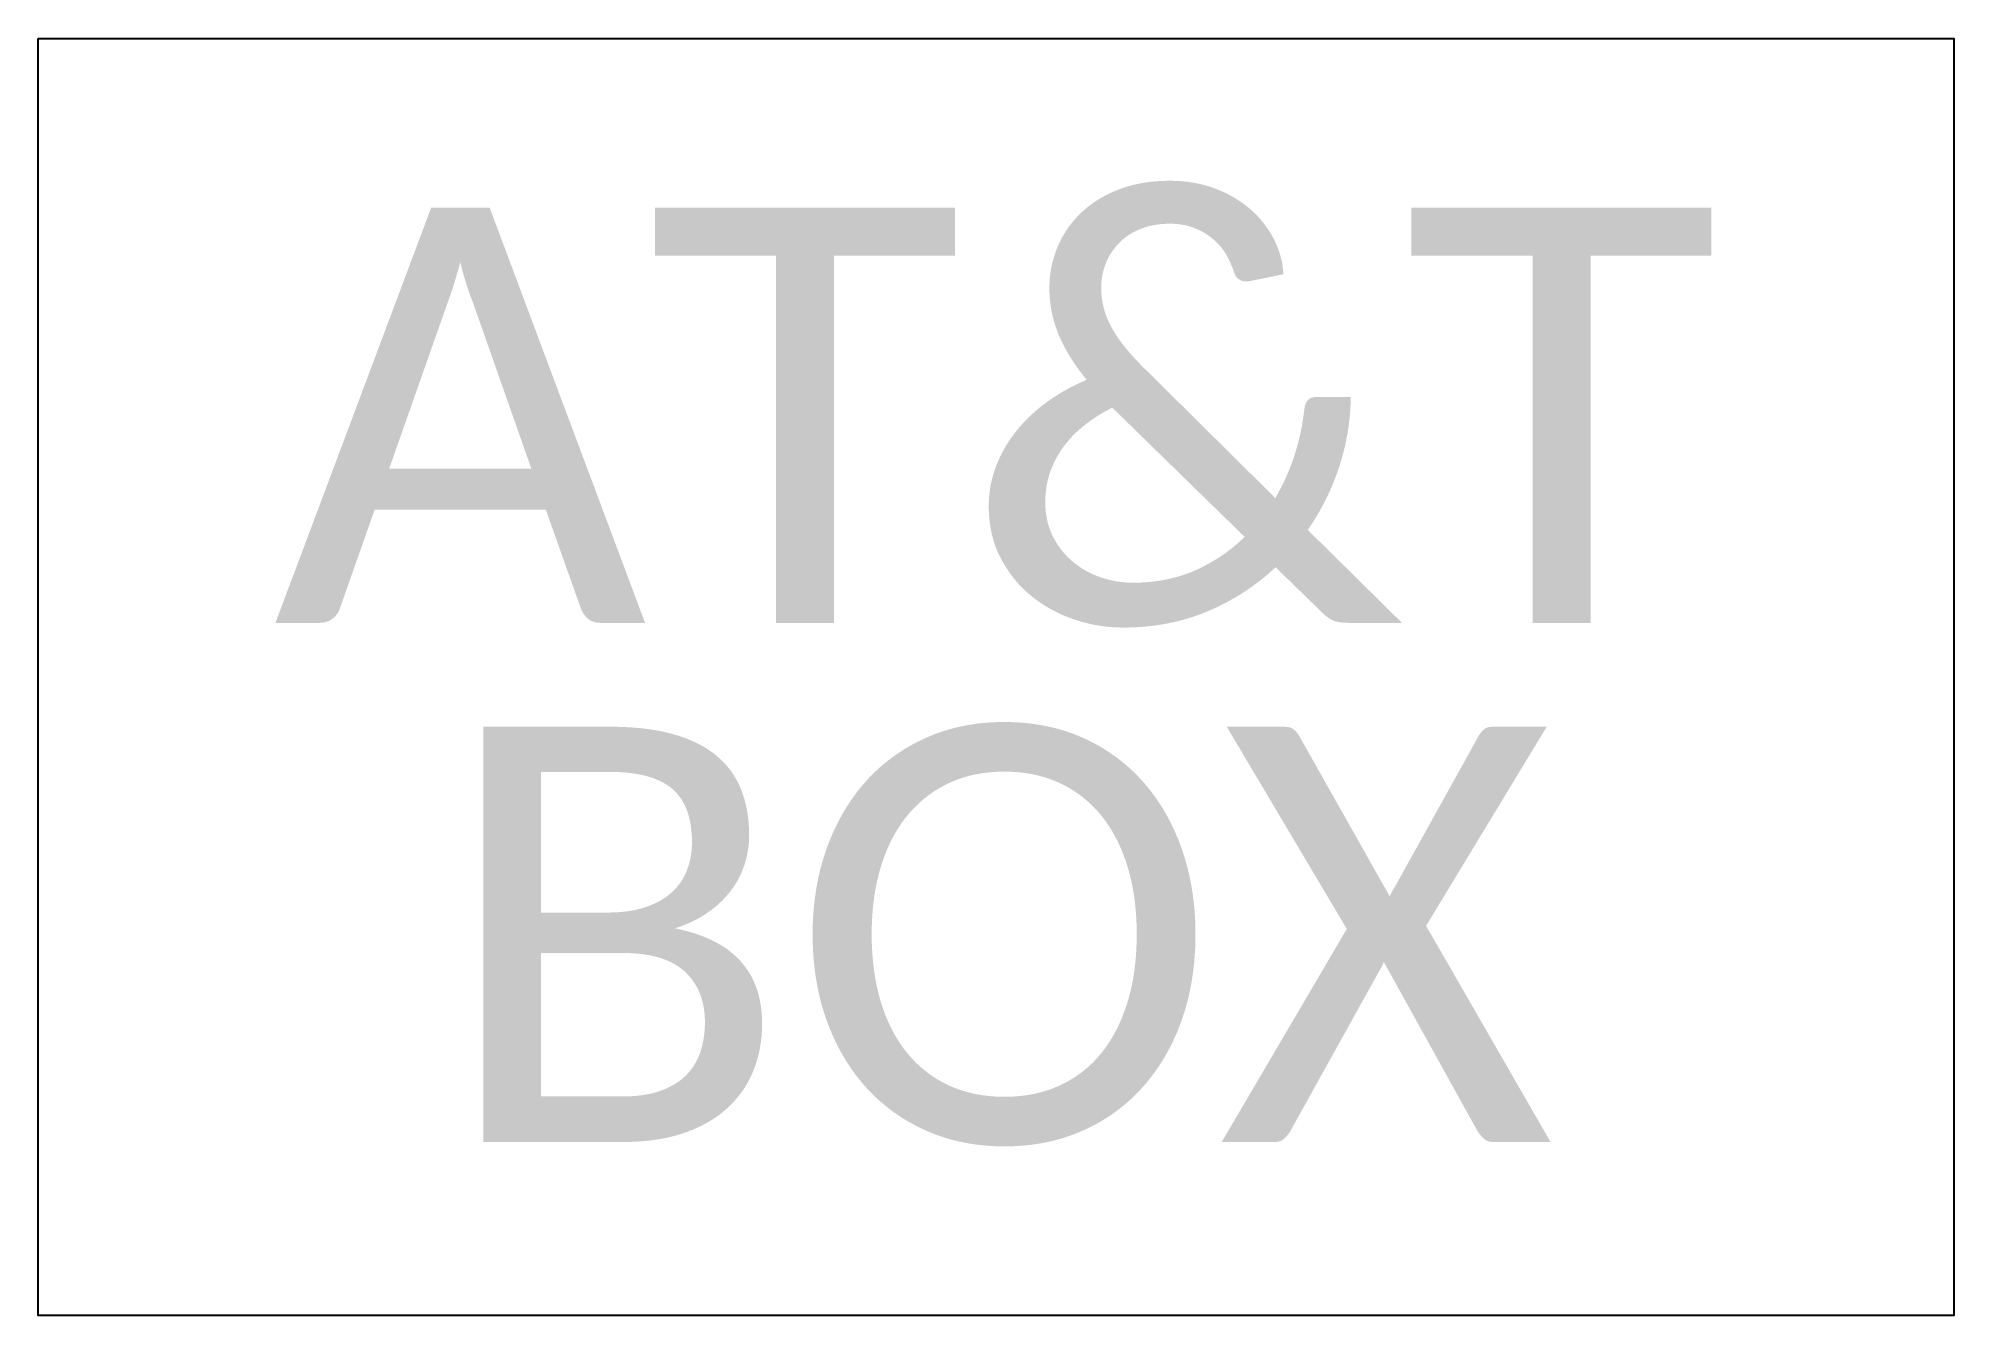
# Model space of a CAD drawing. Extents: x -1.85 to 1.85, y -1.23 to 1.23.
import ezdxf

# ---------------------------------------------------------------- set-up
doc = ezdxf.new("R2010")
doc.units = 0
doc.header["$MEASUREMENT"] = 0
doc.layers.add('C-COMM-STRC', color=30, linetype='Continuous')
doc.styles.add('EXISTING', font='calibrili.ttf')

msp = doc.modelspace()

# ---------------------------------------------------------------- linework, layer by layer
at = {"layer": 'C-COMM-STRC'}
msp.add_lwpolyline([(-1.8458, 1.2305), (1.8458, 1.2305), (1.8458, -1.2305), (-1.8458, -1.2305)], close=True, dxfattribs=at)

# ---------------------------------------------------------------- texts
at = {"layer": 'C-COMM-STRC', "insert": (0, 0), "char_height": 0.8, "width": 3.691606, "attachment_point": 5, "line_spacing_factor": 0.75, "style": 'EXISTING'}
msp.add_mtext('AT&T\\PBOX', dxfattribs=at)

doc.saveas('drawing.dxf')
